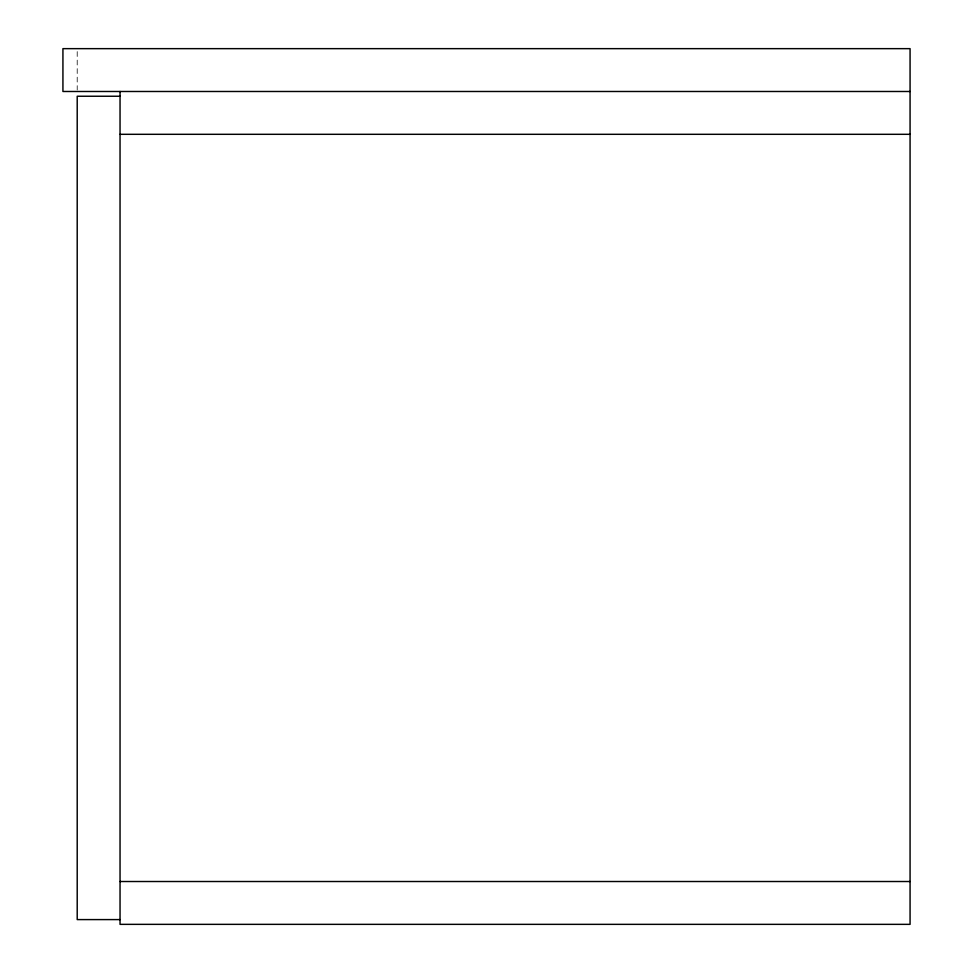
<?xml version="1.0" encoding="UTF-8"?>
<svg xmlns="http://www.w3.org/2000/svg" width="973" height="973" viewBox="0 0 973 973"><rect width="100%" height="100%" fill="white"/><g stroke="black" fill="none" stroke-linecap="round" stroke-linejoin="round"><path stroke-width="0.73" stroke-dasharray="4.87 3.65" d="M77.208 51.605L77.208 90.002"/><path stroke-width="1.46" d="M910.071 91.486L62.929 91.486L62.929 48.65L910.071 48.65L910.071 924.35L120.044 924.35L120.044 91.486M120.044 96.242L77.208 96.242L77.208 919.594L120.044 919.594M120.044 134.31L910.071 134.31M120.044 881.514L910.071 881.514"/></g></svg>
